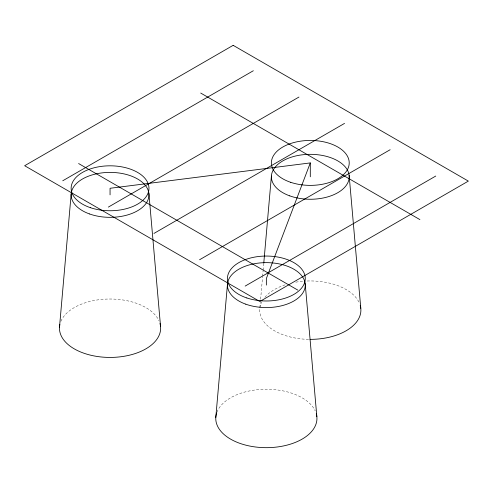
<?xml version="1.0" encoding="UTF-8"?>
<svg xmlns="http://www.w3.org/2000/svg" width="493" height="493" viewBox="0 0 493 493"><rect width="100%" height="100%" fill="white"/><g stroke="black" fill="none" stroke-linecap="round" stroke-linejoin="round"><path stroke-width="0.37" stroke-dasharray="2.46 1.85" d="M259.873 307.663L260.341 302.301M260.612 299.245L262.553 277.054M262.621 276.29L263.089 270.934M263.157 270.17L263.693 264.045M216.938 412.203A50.588 29.21 0 0 1 265.216 389.26A50.588 29.21 0 0 1 315.23 410.922M60.898 321.325A50.588 29.21 0 0 1 109.483 299.017A50.588 29.21 0 0 1 158.931 320.684M308.63 339.35A50.588 29.21 0 0 1 261.728 301.987M264.889 297.279A50.588 29.21 0 0 1 286.248 284.461M295.825 282.169A50.588 29.21 0 0 1 303.596 281.207M307.127 281.004A50.588 29.21 0 0 1 359.175 302.616"/><path stroke-width="0.74" d="M59.493 327.26L71.158 194.125M215.792 417.497L227.458 284.362M263.761 263.28L271.409 176.056M110.056 194.864L110.056 188.283L310.3 162.912L266.356 278.52L266.356 285.102M62.753 180.771L253.34 70.733M108.355 207.097L298.943 97.059M153.958 233.429L344.545 123.392M199.56 259.756L390.148 149.718M245.163 286.088L435.757 176.05M200.706 93.054L419.894 219.601M78.609 163.547L297.797 290.094M349.143 175.391L360.79 308.322M305.192 283.697L316.845 416.634M148.892 193.459L160.545 326.391M310.3 162.912L310.3 176.796M316.29 413.781A50.588 29.21 0 0 1 265.53 447.669A50.588 29.21 0 0 1 216.71 412.844M159.991 323.544A50.588 29.21 0 0 1 110.937 357.425A50.588 29.21 0 0 1 59.869 324.554M360.235 305.475A50.588 29.21 0 0 1 310.011 339.363M233.171 45.331L24.65 165.722L259.829 301.5L468.35 181.11L233.171 45.331M245.791 304.181A38.916 22.468 0 0 0 305.247 285.848A38.916 22.468 0 0 0 248.022 265.283A38.916 22.468 0 0 0 245.791 304.181M89.492 213.944A38.916 22.468 0 0 0 148.948 195.61A38.916 22.468 0 0 0 91.723 175.046A38.916 22.468 0 0 0 89.492 213.944M289.742 195.869A38.916 22.468 0 0 0 349.192 177.542A38.916 22.468 0 0 0 291.967 156.977A38.916 22.468 0 0 0 289.742 195.869M246.833 297.957A38.916 22.468 0 0 0 305.272 278.563A38.916 22.468 0 0 0 246.956 259.041A38.916 22.468 0 0 0 246.833 297.957M90.533 207.719A38.916 22.468 0 0 0 148.972 188.326A38.916 22.468 0 0 0 90.657 168.803A38.916 22.468 0 0 0 90.533 207.719M290.778 182.348A38.916 22.468 0 0 0 349.217 162.949A38.916 22.468 0 0 0 290.907 143.432A38.916 22.468 0 0 0 290.778 182.348"/></g></svg>
